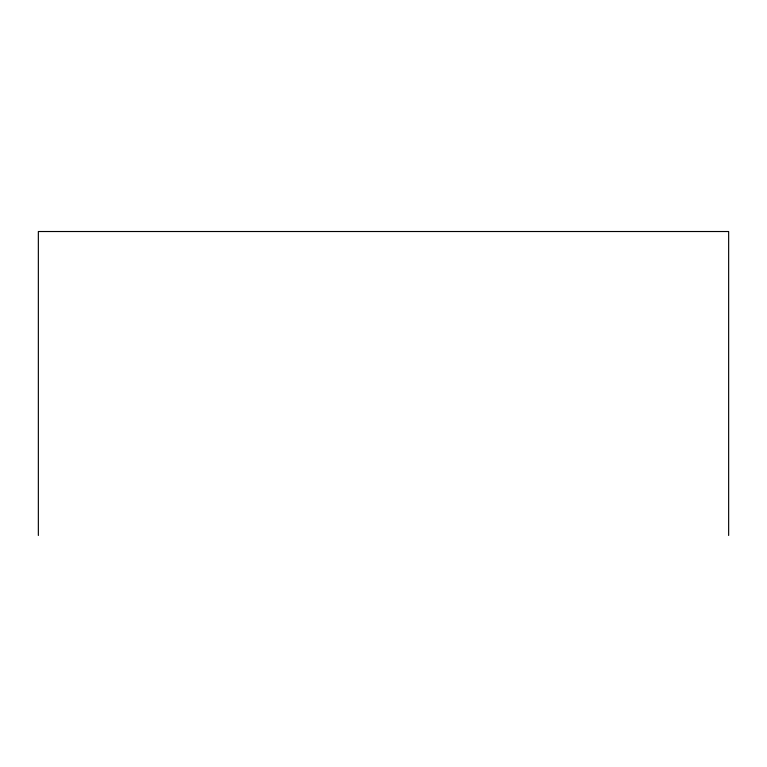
<?xml version="1.0" encoding="UTF-8"?>
<svg xmlns="http://www.w3.org/2000/svg" width="767" height="767" viewBox="0 0 767 767"><rect width="100%" height="100%" fill="white"/><g stroke="black" fill="none" stroke-linecap="round" stroke-linejoin="round"><path stroke-width="1.15" d="M728.65 535.481L728.65 231.519L38.35 231.519L38.35 535.481"/></g></svg>
